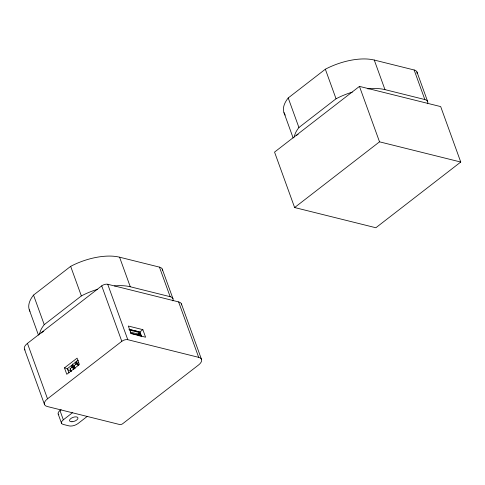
<?xml version="1.0" encoding="UTF-8"?>
<svg xmlns="http://www.w3.org/2000/svg" width="485" height="485" viewBox="0 0 485 485"><rect width="100%" height="100%" fill="white"/><g stroke="black" fill="none" stroke-linecap="round" stroke-linejoin="round"><path stroke-width="0.73" d="M139.025 335.171L139.692 332.571L129.822 330.182M139.183 335.905L140.468 333.25L138.649 331.643L129.283 329.473M139.043 335.826L140.468 333.25L141.45 336.584M78.715 362.422L73.999 365.678L74.205 366.424L73.205 367.727L73.775 368.824M137.516 334.498L139.692 332.571L141.129 336.687M29.973 311.297A44.396 20.637 -19.9 0 1 33.532 295.092L70.658 266.356A44.396 20.637 -19.9 0 1 119.571 257.195L159.45 267.12A11.1 5.159 -19.9 0 1 162.378 270.715M285.259 115.097A44.396 20.637 -19.9 0 1 288.217 97.952L325.344 69.216A44.396 20.637 -19.9 0 1 374.262 60.055L414.135 69.979A11.1 5.159 -19.9 0 1 417.07 73.575M39.576 334.189A44.396 20.637 -19.9 0 1 44.232 324.659L81.359 295.923A44.396 20.637 -19.9 0 1 97.6 289.278M294.262 137.049A44.396 20.637 -19.9 0 1 298.924 127.519L336.05 98.782A44.396 20.637 -19.9 0 1 352.286 92.132M25.068 349.994A11.1 5.159 -19.9 0 1 27.445 343.374L101.729 285.877A4.438 2.061 -19.9 0 1 107.718 284.265L178.607 301.906A11.1 5.159 -19.9 0 1 181.608 304.926M359.452 86.385L274.552 152.102L294.625 207.538L375.857 227.75L460.75 162.038L440.683 106.597L359.452 86.385L379.519 141.826L460.75 162.038M64.475 367.897L77.091 358.136L79.407 364.538L66.791 374.299L64.475 367.897L67.427 368.63L78.321 360.197M70.301 369.455L71.01 371.316L70.149 368.655L72.483 366.848L74.09 368.758M73.18 368.715L74.15 367.963L73.205 367.727L72.126 365.078M47.518 398.815L121.802 341.313A4.438 2.061 -19.9 0 1 127.785 339.7L198.674 357.342A11.1 5.159 -19.9 0 1 198.48 365.047L122.681 423.72A2.219 1.031 -19.9 0 1 119.686 424.527L47.318 406.521A11.1 5.159 -19.9 0 1 47.518 398.815L27.445 343.374M294.625 207.538L379.519 141.826M128.925 329.291L139.819 332.001L142.851 329.648L145.585 337.208L131.065 333.595L128.331 326.035L142.851 329.648M58.824 414.754A6.657 3.098 -19.9 0 1 59.988 410.571L61.122 409.686M87.197 416.439L78.103 423.484A6.657 3.098 -19.9 0 1 69.125 425.903L63.214 424.43A6.657 3.098 -19.9 0 1 63.329 419.81L72.429 412.765M138.698 334.577L140.468 333.25M367.836 88.888A44.396 20.637 -19.9 0 1 384.963 89.622L424.842 99.546A11.1 5.159 -19.9 0 1 427.588 103.742M114.424 285.901A44.396 20.637 -19.9 0 1 130.277 286.762L170.15 296.687A11.1 5.159 -19.9 0 1 172.902 300.882M67.676 369.812L71.277 370.71M130.247 332.086L138.946 334.25M130.653 333.231L139.353 335.396M73.914 369.261L72.483 366.848L73.678 369.485M76.272 361.016L77.709 364.32M72.423 363.999L73.859 367.303M75.975 362.095L76.788 364.083M416.942 71.938L427.643 101.504M414.135 69.979L424.842 99.546M374.262 60.055L384.963 89.622M325.344 69.216L336.05 98.782M288.217 97.952L298.924 127.519M283.974 112.635L293.146 137.976M181.414 303.865L201.481 359.306M178.607 301.906L198.674 357.342M162.251 269.084L172.957 298.651M159.45 267.12L170.15 296.687M119.571 257.195L130.277 286.762M139.819 332.001L141.311 336.123M107.718 284.265L127.785 339.7M101.729 285.877L121.802 341.313M70.658 266.356L81.359 295.923M74.205 366.424L74.884 368.309M67.427 368.63L68.973 372.904M33.532 295.092L44.232 324.659M29.288 309.776L38.46 335.117M59.988 410.571L63.329 419.81M58.188 414.014L61.528 423.253M24.444 349.121L44.517 404.557M73.999 365.678L74.999 368.467M70.149 368.655L71.156 371.48M78.4 365.405L77.739 363.441L78.085 365.593M75.042 361.949L75.872 364.787M71.398 365.641L72.022 367.769M296.487 135.485A3.328 1.546 -19.9 0 1 298.154 134.406M41.492 332.983A3.328 1.546 -19.9 0 1 43.777 331.425M71.974 421.756A4.438 2.061 -19.9 0 0 77.964 417.937A4.438 2.061 -19.9 0 0 71.307 418.203A4.438 2.061 -19.9 0 0 71.974 421.756"/></g></svg>
